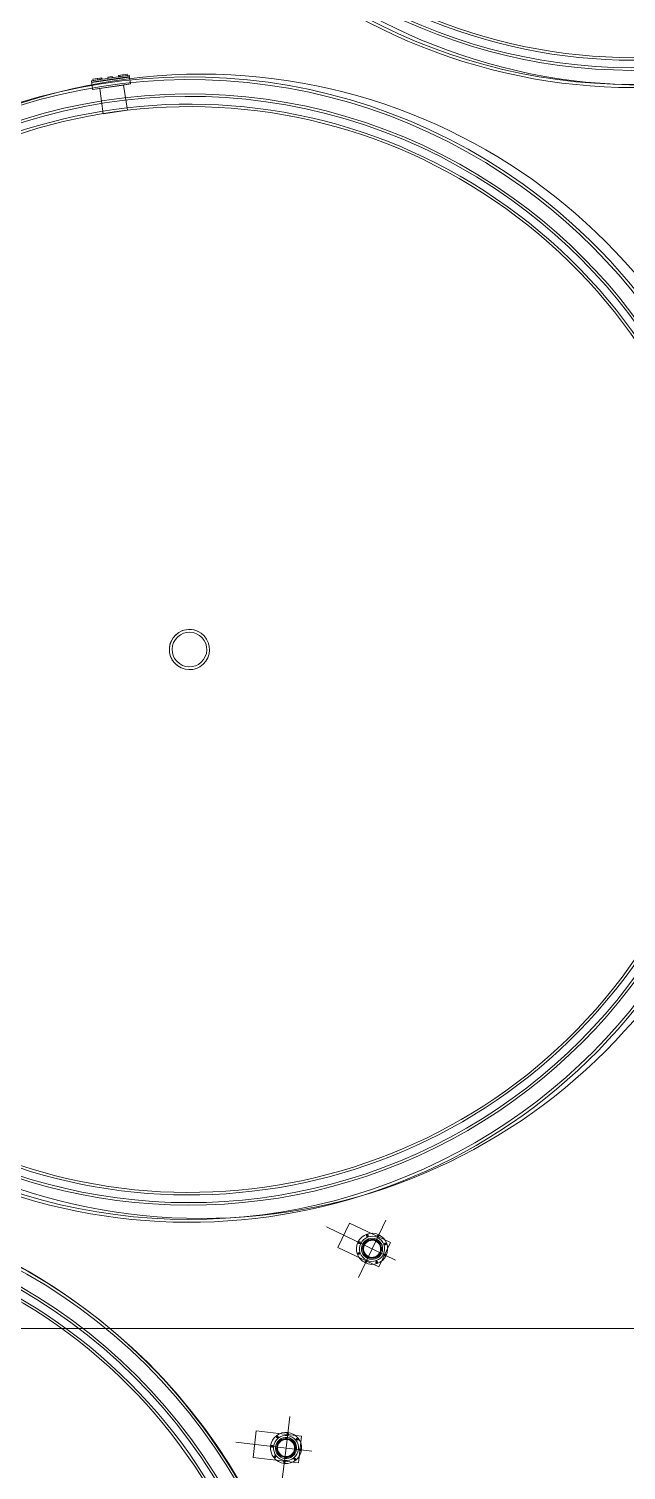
# Model space of a CAD drawing. Header units: metres. Extents: x -207 to 246, y -187 to 169.
# Drawn here: x -76.74 to -71.36, y -32.36 to -19.39 of the extents above; entities that cross this region are included whole.
import ezdxf

# ---------------------------------------------------------------- set-up
doc = ezdxf.new("R2010")
doc.units = ezdxf.units.M
for name, color, linetype, lineweight in [('EQUIPOS PIS', 7, 'Continuous', 9), ('grilla', 7, 'Continuous', 9), ('P-SANR-FIXT', 7, 'Continuous', 9)]:
    doc.layers.add(name, color=color, linetype=linetype, lineweight=lineweight)
doc.layers.add('PR10-ARQ-PL-001-Emplazamiento-C-1_dwg', color=7, linetype='Continuous', lineweight=9, true_color=0x767676)

# ---------------------------------------------------------------- blocks, each defined once
blk = doc.blocks.new('M_Estanque-Terraza - M_Estanque-Terraza-2090154-PLANTA SUPERFICIES')
at = {"layer": 'P-SANR-FIXT'}
for p, q in [((3.631266744109848, 3.688036635642455), (3.585541558749875, 3.645397210477813)), ((3.585541558749875, 3.645397210477813), (3.630240040976572, 3.597463956752291)), ((3.585541558749922, 3.645397210477865), (3.825611749292636, 3.396797250733406)), ((3.585541558749921, 3.645397210477864), (3.825611749292636, 3.396797250733406)), ((3.631266744109884, 3.688036635642471), (3.869820985627202, 3.441006487067971)), ((3.631266744109884, 3.688036635642471), (3.869820985627201, 3.441006487067972)), ((3.643504172394256, 3.699448222133149), (3.633987757404741, 3.690574021589456)), ((3.872451787861789, 3.44363728930256), (3.633987757404743, 3.690574021589508)), ((3.872451787861789, 3.44363728930256), (3.633987757404743, 3.690574021589508)), ((3.643504172394239, 3.699448222133159), (3.881652700575788, 3.452838202016558)), ((3.643504172394239, 3.699448222133158), (3.881652700575787, 3.452838202016558)), ((3.661843194103377, 3.696305555673353), (3.653924047951159, 3.68865812512804)), ((3.653924047951126, 3.688658125128079), (3.667817215360306, 3.674271329121306)), ((3.675736361512548, 3.681918759666582), (3.661843194103368, 3.696305555673355)), ((3.667817215360306, 3.674271329121306), (3.681710382769485, 3.659884533114533)), ((3.689629528921727, 3.66753196365981), (3.675736361512547, 3.681918759666583)), ((3.689598113177274, 3.66756449561552), (3.681678967025055, 3.659917065070207)), ((3.689598113177274, 3.66756449561552), (3.681678967025055, 3.659917065070207)), ((3.681678967025034, 3.659917065070243), (3.705396087321405, 3.635357268047533)), ((3.681678967025035, 3.659917065070242), (3.705396087321405, 3.635357268047533)), ((3.681710382769483, 3.65988453311452), (3.689629528921701, 3.667531963659798)), ((3.685748181547023, 3.655703270079407), (3.709465301843395, 3.631143473056696)), ((3.685748181547023, 3.655703270079407), (3.709465301843394, 3.631143473056696)), ((3.713315233473648, 3.643004698592811), (3.689598113177277, 3.66756449561552)), ((3.713315233473647, 3.64300469859281), (3.689598113177277, 3.66756449561552)), ((3.717384447995637, 3.638790903601974), (3.693667327699266, 3.663350700624683)), ((3.717384447995637, 3.638790903601974), (3.693667327699266, 3.663350700624685)), ((3.709465301843414, 3.631143473056687), (3.717384447995598, 3.638790903601965)), ((3.709465301843414, 3.631143473056687), (3.717384447995598, 3.638790903601965)), ((3.630240040976572, 3.597463956752291), (3.462301177076986, 3.440858432617089)), ((3.630240040976616, 3.597463956752363), (3.779267649743269, 3.443141350282772)), ((3.630240040976615, 3.597463956752365), (3.779267649743269, 3.443141350282773)), ((3.756604415228059, 3.598177438626879), (3.748685269075806, 3.590530008081601)), ((3.756604415228059, 3.598177438626879), (3.748685269075806, 3.590530008081601)), ((3.748685269075835, 3.590530008081632), (3.776471603894194, 3.561756416068087)), ((3.748685269075835, 3.590530008081632), (3.776471603894194, 3.561756416068087)), ((3.748685269075835, 3.590530008081632), (3.776471603894195, 3.561756416068085)), ((3.748685269075835, 3.590530008081631), (3.776471603894195, 3.561756416068085)), ((3.784390750046437, 3.569403846613363), (3.756604415228077, 3.598177438626909)), ((3.784390750046436, 3.569403846613363), (3.756604415228076, 3.598177438626909)), ((3.784390750046436, 3.569403846613363), (3.756604415228076, 3.598177438626909)), ((3.784390750046436, 3.569403846613363), (3.756604415228076, 3.598177438626909)), ((3.776471603894165, 3.561756416068047), (3.784390750046453, 3.569403846613325)), ((3.776471603894165, 3.561756416068047), (3.784390750046453, 3.569403846613325)), ((3.823610717278879, 3.528790381638238), (3.815691571126626, 3.521142951093029)), ((3.823610717278879, 3.528790381638238), (3.815691571126626, 3.521142951093029)), ((3.815691571126634, 3.521142951093022), (3.839408691423004, 3.496583154070313)), ((3.815691571126642, 3.521142951093012), (3.839408691423013, 3.496583154070303)), ((3.819760785648623, 3.516929156102186), (3.843477905944993, 3.492369359079476)), ((3.819760785648632, 3.516929156102175), (3.843477905945002, 3.492369359079466)), ((3.847327837575246, 3.504230584615589), (3.823610717278876, 3.528790381638299)), ((3.847327837575256, 3.504230584615581), (3.823610717278886, 3.52879038163829)), ((3.851397052097235, 3.500016789624754), (3.827679931800866, 3.524576586647462)), ((3.851397052097245, 3.500016789624744), (3.827679931800875, 3.524576586647454)), ((3.54118734233202, 3.362348317608988), (3.462301177076986, 3.440858432617089)), ((3.462301177076958, 3.440858432617119), (3.616896543635101, 3.280770244174597)), ((3.462301177076958, 3.440858432617119), (3.616896543635101, 3.280770244174597)), ((3.616896543635099, 3.280770244174607), (3.7792676497433, 3.443141350282739)), ((3.7792676497433, 3.443141350282739), (3.825611749292593, 3.396797250733377)), ((3.825611749292593, 3.396797250733377), (3.869820985627219, 3.441006487067934)), ((3.851365636352777, 3.500049321580405), (3.843446490200523, 3.492401891035162)), ((3.843446490200543, 3.492401891035185), (3.857339657609723, 3.478015095028412)), ((3.843477905944985, 3.492369359079476), (3.851397052097238, 3.500016789624719)), ((3.843477905944985, 3.492369359079406), (3.851397052097238, 3.500016789624719)), ((3.865258803761966, 3.485662525573689), (3.851365636352786, 3.500049321580462)), ((3.857339657609723, 3.478015095028412), (3.871232825018903, 3.463628299021639)), ((3.879151971171145, 3.471275729566916), (3.865258803761966, 3.485662525573689)), ((3.871232825018882, 3.463628299021642), (3.879151971171135, 3.471275729566851)), ((3.872451787861804, 3.443637289302519), (3.881652700575784, 3.452838202016534)), ((3.616896543635099, 3.280770244174607), (3.54118734233202, 3.362348317608988))]:
    blk.add_line(p, q, dxfattribs=at)
for centre, radius, start, end in [((-1.696641881242665e-15, 0), 5.151627146850166, 3.702555429209831e-13, 136.136234044139), ((-1.242570705970596e-15, 0), 5.151627146850166, 3.702555429209831e-13, 136.136234044139), ((-1.242570705970596e-15, 0), 5.126627146850164, 3.702555429209829e-13, 136.1194529881476), ((-1.656194243939091e-15, 0), 5.126627146850164, 3.702555429209829e-13, 136.1194529881476), ((-1.624300693947589e-15, 0), 4.998277258842649, 3.702555429209831e-13, 136.0306509015321), ((-2.165734258596785e-15, 0), 4.975544739836833, 359.9999999999996, 136.014444342832), ((-3.248601387895178e-15, 0), 4.905907101428718, 4.071109992273301e-13, 180.0000000000001), ((-3.248601387895178e-15, 0), 4.88317458242289, 4.134721085902572e-13, 180.0000000000001), ((-3.756195354753799e-15, 0), 0.1810752846312228, 359.9999999999996, 179.9999999999998), ((-4.034229477653864e-15, 0), 0.1810752846312226, 4.071109992273301e-13, 180.0000000000002), ((-3.693314152191217e-15, 0), 0.1560752846312226, 4.071109992273301e-13, 180.0000000000003), ((-3.993781840350289e-15, 0), 0.1560752846312226, 4.071109992273301e-13, 180.0000000000003), ((-1.696641881242665e-15, 0), 5.151627146850164, 180.0000000000002, 359.9999999999993), ((-1.242570705970596e-15, 0), 5.151627146850165, 180.0000000000002, 359.9999999999993), ((-1.242570705970596e-15, 0), 5.126627146850164, 180.0000000000002, 5.088887490341627e-13), ((-1.656194243939091e-15, 0), 5.126627146850164, 180.0000000000002, 5.088887490341627e-13), ((-2.165734258596785e-15, 0), 4.998277258842649, 180.0000000000002, 5.088887490341627e-13), ((-2.165734258596785e-15, 0), 4.975544739836832, 179.9999999999998, 5.088887490341627e-14), ((-3.248601387895178e-15, 0), 4.905907101428718, 180.0000000000002, 359.9999999999991), ((-3.248601387895178e-15, 0), 4.88317458242289, 180.0000000000002, 359.9999999999991), ((-3.756195354753799e-15, 0), 0.1810752846312228, 179.9999999999998, 359.9999999999992), ((-4.034229477653864e-15, 0), 0.1810752846312226, 180.0000000000002, 5.088887490341627e-14), ((-3.693314152191217e-15, 0), 0.1560752846312226, 180.0000000000002, 1.017777498068325e-13), ((-3.993781840350289e-15, 0), 0.1560752846312226, 180.0000000000002, 1.017777498068325e-13)]:
    blk.add_arc(centre, radius, start, end, dxfattribs=at)
blk = doc.blocks.new('M_Conexión Tubería 01 - M_Conexión Tubería 01-2175182-PLANTA SUPERFICIES')
at = {"layer": 'P-SANR-FIXT'}
for p, q in [((4.807982618820523e-19, -0.4560213596067047), (0, 0.2337193233431331)), ((-0.2852677441164753, 5.952338160474735e-19), (0, 9.217255125359901e-16)), ((0.1197527589802353, 0.1256471169972887), (-0.1223607600807408, 0.1248759958061844)), ((-0.1223607600807408, 0.1248759958061844), (0.1197527589802353, 0.1256471169972887)), ((0.1197527589802353, 0.1256471169972887), (-0.1223607600807408, 0.1248759958061844)), ((-0.1223607600807408, 0.1248759958061844), (0.1197527589802353, 0.1256471169972887)), ((-0.1223607600807408, 0.1248759958061844), (-0.121056759530488, -0.2845488335453442)), ((-0.121056759530488, -0.2845488335453442), (-0.1223607600807408, 0.1248759958061844)), ((-0.1223607600807408, 0.1248759958061844), (-0.1210567595304881, -0.2845488335453442)), ((-0.1210567595304881, -0.2845488335453442), (-0.1223607600807408, 0.1248759958061844)), ((0.2852677441164753, 5.952338160474735e-19), (0, 9.217255125359901e-16)), ((0.1210567595304879, -0.2837777123542332), (0.1197527589802353, 0.1256471169972887)), ((0.1197527589802353, 0.1256471169972887), (0.1210567595304879, -0.2837777123542332)), ((0.1210567595304879, -0.2837777123542332), (0.1197527589802353, 0.1256471169972887)), ((0.1197527589802353, 0.1256471169972887), (0.1210567595304879, -0.2837777123542332)), ((-0.121056759530488, -0.2845488335453442), (0.1210567595304879, -0.2837777123542332)), ((0.1210567595304879, -0.2837777123542332), (-0.121056759530488, -0.2845488335453442)), ((-0.1210567595304881, -0.2845488335453442), (0.1210567595304879, -0.2837777123542332)), ((0.1210567595304879, -0.2837777123542332), (-0.1210567595304881, -0.2845488335453442))]:
    blk.add_line(p, q, dxfattribs=at)
for centre, radius, start, end in [((-4.694572896239975e-19, 0), 0.1404376754616015, 3.562221243239139e-13, 180.0000000000002), ((-4.909815521444375e-19, 0), 0.1404376754616015, 3.562221243239139e-13, 180.0000000000002), ((-1.489132538099087e-19, 0), 0.1404376754616015, 3.562221243239139e-13, 180.0000000000002), ((-1.75697018796002e-19, 0), 0.1404376754616015, 3.562221243239139e-13, 180.0000000000002), ((-1.913208817045541e-19, 0), 0.1404376754616015, 3.562221243239139e-13, 180.0000000000002), ((-2.195926336343104e-19, 0), 0.1404376754616015, 3.562221243239139e-13, 180.0000000000002), ((7.131695234363634e-15, 0.126687675461606), 0.008000000000000002, 3.466804602795233e-13, 179.9999999999998), ((7.131695234363634e-15, 0.126687675461606), 0.007999999999999976, 8.651108733580766e-13, 180.0000000000003), ((7.275513524973575e-15, 0.126687675461606), 0.008000000000000004, 3.371387962351327e-13, 179.9999999999997), ((7.275513524973575e-15, 0.126687675461606), 0.007999999999999976, 8.651108733580766e-13, 180.0000000000003), ((7.275513524973575e-15, 0.126687675461606), 0.005000000000000004, 3.053332494204976e-13, 179.9999999999997), ((7.275513524973575e-15, 0.126687675461606), 0.005000000000000005, 6.233887175668493e-13, 180.0000000000003), ((-4.694572896239975e-19, 0), 0.1404376754616015, 180.0000000000002, 5.088887490341627e-14), ((-4.909815521444375e-19, 0), 0.1404376754616015, 180.0000000000002, 5.088887490341627e-14), ((-1.489132538099087e-19, 0), 0.1404376754616015, 180.0000000000002, 5.088887490341627e-14), ((-1.75697018796002e-19, 0), 0.1404376754616015, 180.0000000000002, 5.088887490341627e-14), ((-1.913208817045541e-19, 0), 0.1404376754616015, 180.0000000000002, 5.088887490341627e-14), ((-2.195926336343104e-19, 0), 0.1404376754616015, 180.0000000000002, 5.088887490341627e-14), ((-0.1266876754615931, -1.078433293065306e-14), 0.008000000000000009, 89.99999999999905, 269.9999999999987), ((-0.1266876754615931, -1.078433293065306e-14), 0.008, 89.9999999999994, 269.999999999999), ((-0.1266876754615931, -1.091969132181535e-14), 0.008000000000000009, 89.99999999999905, 269.9999999999987), ((-0.1266876754615931, -1.091969132181535e-14), 0.008, 89.9999999999994, 269.999999999999), ((-0.1266876754615931, -1.091969132181535e-14), 0.004999999999999976, 89.99999999999932, 269.9999999999992), ((-0.1266876754615931, -1.091969132181535e-14), 0.004999999999999977, 89.99999999999964, 269.9999999999996), ((-0.1266876754615931, -1.078433293065306e-14), 0.00799999999999999, 269.9999999999993, 89.99999999999888), ((-0.1266876754615931, -1.078433293065306e-14), 0.008000000000000028, 269.9999999999997, 89.9999999999995), ((-0.1266876754615931, -1.091969132181535e-14), 0.00799999999999999, 269.9999999999993, 89.99999999999888), ((-0.1266876754615931, -1.091969132181535e-14), 0.008000000000000028, 269.9999999999997, 89.9999999999995), ((-0.1266876754615931, -1.091969132181535e-14), 0.004999999999999994, 269.9999999999992, 89.99999999999895), ((-0.1266876754615931, -1.091969132181535e-14), 0.00500000000000001, 269.9999999999997, 89.99999999999942), ((-1.756970187960022e-19, 0), 0.1129167549637501, 3.053332494204976e-13, 180.0000000000002), ((-1.913208817045541e-19, 0), 0.1129167549637501, 3.053332494204976e-13, 180.0000000000002), ((-1.756970187960022e-19, 0), 0.1129167549637501, 180.0000000000003, 5.088887490341627e-14), ((-1.913208817045541e-19, 0), 0.1129167549637501, 180.0000000000003, 5.088887490341627e-14), ((-0.08958171441165594, 0.08958171441165307), 0.00799999999999999, 44.99999999999954, 224.9999999999989), ((-0.08958171441165594, 0.08958171441165307), 0.00800000000000001, 44.99999999999993, 224.9999999999994), ((-0.08958171441165604, 0.08958171441165297), 0.008, 44.99999999999957, 224.999999999999), ((-0.08958171441165604, 0.08958171441165297), 0.00800000000000001, 45, 224.9999999999995), ((-0.08958171441165594, 0.08958171441165307), 0.00799999999999999, 224.9999999999992, 44.9999999999992), ((-0.08958171441165594, 0.08958171441165307), 0.008, 224.9999999999997, 44.99999999999962), ((-0.08958171441165604, 0.08958171441165297), 0.008, 224.9999999999992, 44.99999999999915), ((-0.08958171441165604, 0.08958171441165297), 0.008, 224.9999999999996, 44.99999999999957), ((-1.102255932744489e-19, 0), 0.09511743380836475, 4.007498898644031e-13, 180.0000000000002), ((-1.489132538099087e-19, 0), 0.09511743380836475, 4.007498898644031e-13, 180.0000000000002), ((-1.102255932744489e-19, 0), 0.09511743380836474, 180.0000000000002, 5.088887490341627e-14), ((-1.489132538099087e-19, 0), 0.09511743380836474, 180.0000000000002, 5.088887490341627e-14), ((-0.08958171441165604, 0.08958171441165297), 0.005000000000000002, 44.9999999999995, 224.9999999999991), ((-0.08958171441165604, 0.08958171441165297), 0.005000000000000011, 44.99999999999984, 224.9999999999996), ((-0.08958171441165604, 0.08958171441165297), 0.004999999999999992, 224.9999999999994, 44.99999999999916), ((-0.08958171441165604, 0.08958171441165297), 0.005000000000000002, 224.9999999999998, 44.9999999999996), ((-4.694572896239978e-19, 0), 0.08511743380836281, 359.9999999999996, 179.9999999999998), ((-3.657967806128369e-19, 0), 0.08511743380836267, 7.760553422770981e-13, 180.0000000000002), ((-3.329311993301213e-19, 0), 0.08511743380836267, 1.132277466601012e-12, 180.0000000000002), ((-2.195926336343104e-19, 0), 0.08511743380836269, 4.071109992273301e-13, 180.0000000000002), ((-3.483015126168794e-19, 0), 0.08511743380836281, 6.615553737444113e-13, 179.9999999999998), ((-3.493639899714794e-19, 0), 0.08511743380836281, 3.116943587834246e-13, 179.9999999999997), ((-4.694572896239978e-19, 0), 0.0851174338083628, 179.9999999999998, 359.9999999999992), ((-3.657967806128369e-19, 0), 0.08511743380836267, 180.0000000000002, 5.088887490341627e-14), ((-3.329311993301213e-19, 0), 0.08511743380836267, 180.0000000000002, 359.9999999999994), ((-2.195926336343104e-19, 0), 0.08511743380836267, 180.0000000000002, 5.088887490341627e-14), ((-3.483015126168794e-19, 0), 0.0851174338083628, 179.9999999999998, 359.9999999999989), ((-3.493639899714794e-19, 0), 0.08511743380836283, 179.9999999999997, 359.9999999999992), ((6.475419452195454e-21, 0), 0.08164200972660798, 359.9999999999996, 179.9999999999998), ((-9.806885139100636e-19, 0), 0.08164200972660787, 4.071109992273301e-13, 180.0000000000002), ((6.475419452195454e-21, 0), 0.08164200972660797, 179.9999999999998, 359.9999999999992), ((-9.806885139100636e-19, 0), 0.08164200972660786, 180.0000000000002, 5.088887490341627e-14), ((-1.557710568941704e-18, 0), 0.07664200972660785, 7.760553422770981e-13, 180.0000000000002), ((-1.557710568941704e-18, 0), 0.07664200972660799, 3.116943587834246e-13, 179.9999999999997), ((-1.557710568941704e-18, 0), 0.07664200972660785, 7.760553422770981e-13, 180.0000000000002), ((-1.557710568941704e-18, 0), 0.07664200972660799, 3.116943587834246e-13, 179.9999999999997), ((-1.557710568941704e-18, 0), 0.07664200972660799, 6.615553737444113e-13, 179.9999999999998), ((-1.557710568941704e-18, 0), 0.07664200972660788, 1.125916357238085e-12, 180.0000000000002), ((-1.557710568941704e-18, 0), 0.07664200972660799, 6.615553737444113e-13, 179.9999999999998), ((-1.557710568941704e-18, 0), 0.07664200972660788, 1.125916357238085e-12, 180.0000000000002), ((-1.557710568941704e-18, 0), 0.07664200972660787, 180.0000000000002, 5.088887490341627e-14), ((-1.557710568941704e-18, 0), 0.07664200972660799, 179.9999999999997, 359.9999999999992), ((-1.557710568941704e-18, 0), 0.07664200972660787, 180.0000000000002, 5.088887490341627e-14), ((-1.557710568941704e-18, 0), 0.07664200972660799, 179.9999999999997, 359.9999999999992), ((-1.557710568941704e-18, 0), 0.07664200972660798, 179.9999999999998, 359.9999999999992), ((-1.557710568941704e-18, 0), 0.07664200972660787, 180.0000000000002, 5.088887490341627e-14), ((-1.557710568941704e-18, 0), 0.07664200972660798, 179.9999999999998, 359.9999999999992), ((-1.557710568941704e-18, 0), 0.07664200972660787, 180.0000000000002, 5.088887490341627e-14), ((7.131695234363634e-15, 0.126687675461606), 0.008000000000000007, 179.9999999999997, 359.9999999999992), ((7.131695234363634e-15, 0.126687675461606), 0.007999999999999988, 180.0000000000003, 5.088887490341627e-14), ((7.275513524973575e-15, 0.126687675461606), 0.008000000000000007, 179.9999999999997, 359.9999999999992), ((7.275513524973575e-15, 0.126687675461606), 0.007999999999999988, 180.0000000000003, 5.088887490341627e-14), ((7.275513524973575e-15, 0.126687675461606), 0.004999999999999998, 179.9999999999997, 359.9999999999994), ((7.275513524973575e-15, 0.126687675461606), 0.004999999999999997, 180.0000000000004, 5.088887490341627e-14), ((0.0895817144116576, 0.08958171441165932), 0.00800000000000001, 135.0000000000005, 314.9999999999997), ((0.0895817144116576, 0.08958171441165932), 0.00799999999999999, 135.0000000000009, 315.0000000000001), ((0.08958171441165749, 0.08958171441165942), 0.008, 135.0000000000005, 314.9999999999998), ((0.08958171441165749, 0.08958171441165942), 0.00799999999999999, 135.0000000000008, 315.0000000000001), ((0.0895817144116576, 0.08958171441165932), 0.008, 314.9999999999999, 135.0000000000003), ((0.0895817144116576, 0.08958171441165932), 0.007999999999999991, 315.0000000000003, 135.0000000000008), ((0.08958171441165749, 0.08958171441165942), 0.00800000000000001, 314.9999999999998, 135.0000000000002), ((0.08958171441165749, 0.08958171441165942), 0.007999999999999991, 315.0000000000004, 135.0000000000007), ((0.08958171441165749, 0.08958171441165942), 0.005000000000000002, 135.0000000000005, 314.9999999999998), ((0.08958171441165749, 0.08958171441165942), 0.005000000000000002, 135.0000000000008, 315.0000000000002), ((0.08958171441165749, 0.08958171441165942), 0.005000000000000022, 315.0000000000001, 135.0000000000001), ((0.08958171441165749, 0.08958171441165942), 0.004999999999999982, 315.0000000000008, 135.0000000000007), ((0.1266876754615873, -6.996336843201334e-15), 0.007999999999999995, 90.00000000000057, 270.0000000000002), ((0.1266876754615873, -6.996336843201334e-15), 0.008000000000000016, 90.00000000000105, 270.0000000000005), ((0.1266876754615873, -7.131695234363634e-15), 0.007999999999999995, 90.00000000000057, 270.0000000000002), ((0.1266876754615873, -7.131695234363634e-15), 0.008000000000000016, 90.0000000000011, 270.0000000000005), ((0.1266876754615873, -7.131695234363634e-15), 0.004999999999999987, 90.00000000000057, 269.9999999999999), ((0.1266876754615873, -7.131695234363634e-15), 0.004999999999999989, 90.00000000000091, 270.0000000000006), ((0.1266876754615873, -6.996336843201334e-15), 0.007999999999999997, 270.0000000000008, 90.00000000000077), ((0.1266876754615873, -6.996336843201334e-15), 0.008000000000000018, 270.0000000000013, 90.0000000000011), ((0.1266876754615873, -7.131695234363634e-15), 0.007999999999999998, 270.0000000000008, 90.00000000000077), ((0.1266876754615873, -7.131695234363634e-15), 0.008000000000000018, 270.0000000000013, 90.0000000000011), ((0.1266876754615873, -7.131695234363634e-15), 0.004999999999999993, 270.0000000000008, 90.00000000000053), ((0.1266876754615873, -7.131695234363634e-15), 0.005000000000000007, 270.0000000000013, 90.00000000000101), ((-0.08958171441165648, -0.08958171441165631), 0.00800000000000001, 135.0000000000006, 314.9999999999996), ((-0.08958171441165648, -0.08958171441165631), 0.00799999999999999, 135.000000000001, 315.0000000000001), ((-0.08958171441165658, -0.08958171441165622), 0.008000000000000021, 135.0000000000005, 314.9999999999995), ((-0.08958171441165658, -0.08958171441165622), 0.008, 135.0000000000009, 315.0000000000001), ((-0.08958171441165648, -0.08958171441165631), 0.00800000000000001, 314.9999999999997, 134.9999999999999), ((-0.08958171441165648, -0.08958171441165631), 0.007999999999999991, 315.0000000000001, 135.0000000000003), ((-0.08958171441165658, -0.08958171441165622), 0.007999999999999991, 314.9999999999997, 135), ((-0.08958171441165658, -0.08958171441165622), 0.007999999999999991, 315.0000000000002, 135.0000000000003), ((-0.08958171441165658, -0.08958171441165622), 0.005000000000000022, 135.0000000000005, 314.9999999999998), ((-0.08958171441165658, -0.08958171441165622), 0.005000000000000002, 135.0000000000009, 315.0000000000002), ((-0.08958171441165658, -0.08958171441165622), 0.005000000000000002, 315.0000000000001, 135.0000000000002), ((-0.08958171441165658, -0.08958171441165622), 0.004999999999999992, 315.0000000000006, 135.0000000000007), ((9.879739200808176e-15, -0.1266876754616023), 0.008000000000000005, 359.9999999999996, 179.9999999999992), ((1.002355749141812e-14, -0.1266876754616023), 0.007999999999999988, 2.417221557912273e-13, 179.9999999999995), ((1.002355749141812e-14, -0.1266876754616023), 0.008, 359.9999999999989, 179.9999999999991), ((9.879739200808176e-15, -0.1266876754616023), 0.007999999999999988, 359.9999999999995, 179.9999999999995), ((9.879739200808176e-15, -0.1266876754616023), 0.008000000000000035, 179.9999999999993, 359.9999999999988), ((1.002355749141812e-14, -0.1266876754616023), 0.007999999999999997, 179.9999999999999, 359.9999999999994), ((1.002355749141812e-14, -0.1266876754616023), 0.008000000000000035, 179.9999999999993, 359.9999999999988), ((9.879739200808176e-15, -0.1266876754616023), 0.007999999999999998, 179.9999999999999, 359.9999999999993), ((1.002355749141812e-14, -0.1266876754616023), 0.005000000000000004, 359.9999999999996, 179.9999999999996), ((1.002355749141812e-14, -0.1266876754616023), 0.004999999999999988, 359.9999999999991, 179.9999999999991), ((1.002355749141812e-14, -0.1266876754616023), 0.004999999999999988, 359.9999999999991, 179.9999999999991), ((1.002355749141812e-14, -0.1266876754616023), 0.005000000000000004, 359.9999999999996, 179.9999999999996), ((1.002355749141812e-14, -0.1266876754616023), 0.005000000000000003, 359.9999999999996, 179.999999999999), ((1.002355749141812e-14, -0.1266876754616023), 0.005000000000000004, 2.289999370653732e-13, 179.9999999999996), ((1.002355749141812e-14, -0.1266876754616023), 0.004999999999999994, 179.9999999999998, 359.9999999999985), ((1.002355749141812e-14, -0.1266876754616023), 0.005000000000000008, 179.999999999999, 359.999999999998), ((1.002355749141812e-14, -0.1266876754616023), 0.005000000000000006, 179.999999999999, 359.9999999999984), ((1.002355749141812e-14, -0.1266876754616023), 0.00499999999999999, 179.9999999999999, 359.9999999999989), ((1.002355749141812e-14, -0.1266876754616023), 0.005000000000000008, 179.999999999999, 359.999999999998), ((1.002355749141812e-14, -0.1266876754616023), 0.004999999999999994, 179.9999999999998, 359.9999999999985), ((0.08958171441165441, -0.08958171441165154), 0.007999999999999991, 45.0000000000006, 225.0000000000001), ((0.08958171441165441, -0.08958171441165154), 0.007999999999999991, 45.00000000000099, 225.0000000000006), ((0.08958171441165431, -0.08958171441165164), 0.007999999999999991, 45.00000000000063, 225.0000000000002), ((0.08958171441165431, -0.08958171441165164), 0.008, 45.00000000000109, 225.0000000000006), ((0.08958171441165441, -0.08958171441165154), 0.007999999999999991, 225.0000000000008, 45.0000000000006), ((0.08958171441165441, -0.08958171441165154), 0.00800000000000001, 225.0000000000013, 45.00000000000105), ((0.08958171441165431, -0.08958171441165164), 0.007999999999999991, 225.0000000000008, 45.00000000000053), ((0.08958171441165431, -0.08958171441165164), 0.008, 225.0000000000012, 45.00000000000105), ((0.08958171441165431, -0.08958171441165164), 0.004999999999999992, 45.00000000000062, 225.0000000000002), ((0.08958171441165431, -0.08958171441165164), 0.005000000000000012, 45.00000000000108, 225.0000000000006), ((0.08958171441165431, -0.08958171441165164), 0.005000000000000002, 225.0000000000008, 45.00000000000062), ((0.08958171441165431, -0.08958171441165164), 0.005000000000000012, 225.0000000000016, 45.00000000000112)]:
    blk.add_arc(centre, radius, start, end, dxfattribs=at)
blk = doc.blocks.new('YADRAN_LASQUEMAS_ARQ_MO_002_TERRAZAS_rvt-1-PLANTA SUPERFICIES')
at = {"layer": 'P-SANR-FIXT', "lineweight": 9}
for name, p, rotation in [('M_Estanque-Terraza - M_Estanque-Terraza-2090154-PLANTA SUPERFICIES', (-71.29346097548918, -14.76616818331087), 341.1865384473263), ('M_Estanque-Terraza - M_Estanque-Terraza-2090154-PLANTA SUPERFICIES', (-75.29018807214517, -24.97462590504729), 54.34615413332882), ('M_Estanque-Terraza - M_Estanque-Terraza-2090154-PLANTA SUPERFICIES', (-79.29644291181316, -35.04409927359474), 339.2644186393697), ('M_Conexión Tubería 01 - M_Conexión Tubería 01-2175182-PLANTA SUPERFICIES', (-73.64661253896004, -30.36550942139176), 244.4832557916703), ('M_Conexión Tubería 01 - M_Conexión Tubería 01-2175182-PLANTA SUPERFICIES', (-74.42073953907003, -32.15704575480078), 263.2275160126437)]:
    blk.add_blockref(name, p, dxfattribs=dict(at, rotation=rotation))
blk = doc.blocks.new('PR10-ARQ-PL-001-Emplazamiento-C-1_dwg-674643-PLANTA SUPERFICIES')
at = {"layer": 'EQUIPOS PIS'}
for centre, radius in [((-71.19836857497693, -14.74886105179787), 5.147159958258279), ((-75.18365000471474, -24.94519647836685), 5.147159958258279), ((-79.30479365453124, -35.03293020725251), 5.147159958258271)]:
    blk.add_circle(centre, radius, dxfattribs=at)
at = {"layer": 'grilla'}
blk.add_line((-207.1818701714277, -31.08200000047684), (240.5313899448514, -31.08200000047684), dxfattribs=at)

msp = doc.modelspace()

# ---------------------------------------------------------------- block references
at = {"lineweight": 5}
msp.add_blockref('YADRAN_LASQUEMAS_ARQ_MO_002_TERRAZAS_rvt-1-PLANTA SUPERFICIES', (0, 0), dxfattribs=at)
at = {"layer": 'PR10-ARQ-PL-001-Emplazamiento-C-1_dwg', "color": 7}
msp.add_blockref('PR10-ARQ-PL-001-Emplazamiento-C-1_dwg-674643-PLANTA SUPERFICIES', (0, 0), dxfattribs=at)

doc.saveas('drawing.dxf')
